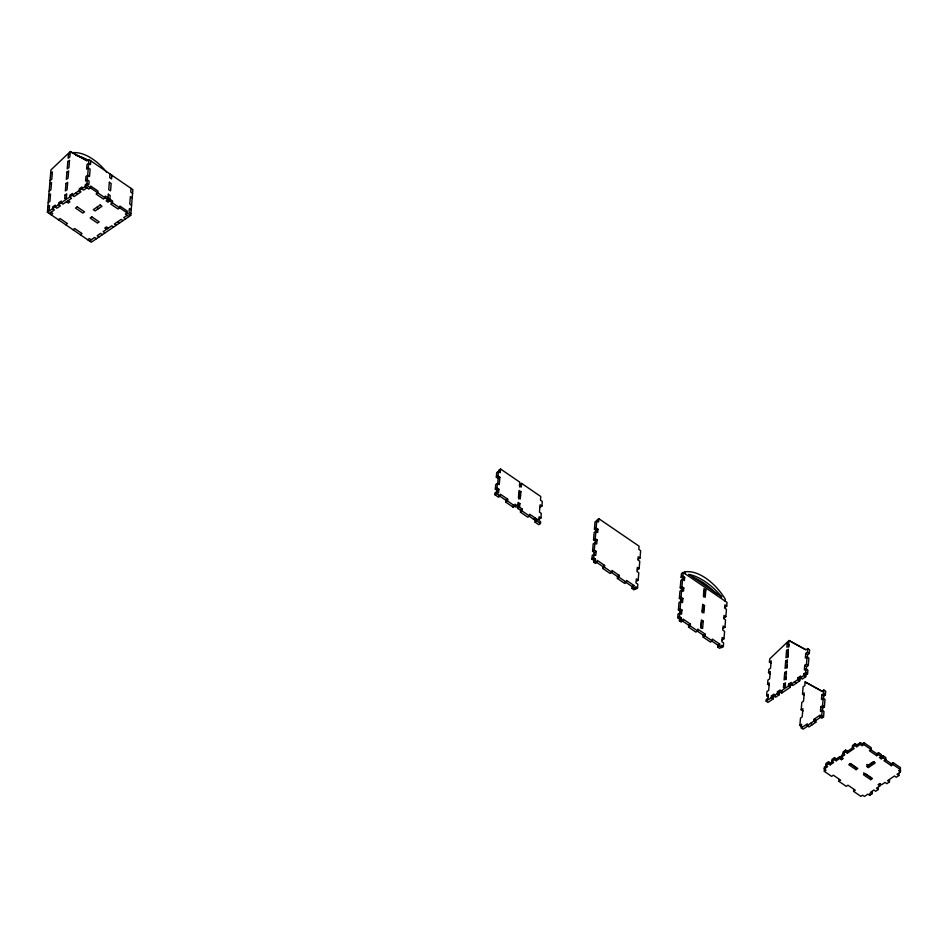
<?xml version="1.0" encoding="UTF-8"?>
<svg xmlns="http://www.w3.org/2000/svg" width="948" height="948" viewBox="0 0 948 948"><rect width="100%" height="100%" fill="white"/><g stroke="black" fill="none" stroke-linecap="round" stroke-linejoin="round"><path stroke-width="1.42" d="M47.4 212.222L50.955 169.917L70.282 151.562L87.287 160.793L89.005 159.619L132.886 189.624L130.729 215.374L91.292 242.226L47.4 212.222L86.837 185.37L89.005 159.619M90.83 160.876L90.522 164.549L88.697 163.305L86.979 164.466L86.588 169.064L88.306 167.903L90.131 169.147L89.515 176.506L87.69 175.262L85.972 176.423L85.593 181.021L87.299 179.859L89.136 181.104L88.828 184.789L86.991 183.533L85.284 184.706L85.13 186.543L88.78 189.043L90.498 187.87L90.653 186.033L97.964 191.034L97.81 192.871L96.092 194.044L103.415 199.044L105.121 197.871L105.275 196.035L108.025 197.907M110.027 173.994L109.719 177.679L111.556 178.923L111.864 175.25M131.061 188.368L130.753 192.053L132.578 193.297M514.207 505.971L516.032 507.216L517.75 506.054L515.001 504.17L514.847 506.019L513.141 507.18L505.817 502.179L507.536 501.018L507.69 499.181L500.378 494.181L500.224 496.017L498.506 497.179L494.844 494.678L494.998 492.841L496.716 491.68L498.541 492.924L498.861 489.251L497.025 487.995L497.416 483.397L499.241 484.653L499.857 477.294L498.032 476.038L498.423 471.44L500.248 472.697L500.556 469.011L519.753 482.141L519.445 485.814L521.282 487.071L521.59 483.385L540.787 496.515L540.479 500.189L542.303 501.445L541.924 506.042L540.206 507.204M496.93 492.865L497.143 490.412L495.318 489.168L495.697 484.57L497.416 483.397M497.653 484.345L498.15 478.456L496.314 477.211L496.705 472.614L498.423 471.44M494.844 494.678L496.562 493.517L496.716 491.68M498.636 472.637L498.838 470.184L500.556 469.011M505.817 502.179L505.971 500.343L507.69 499.181M513.141 507.18L513.295 505.343M517.75 506.054L518.058 502.369L519.883 503.625L519.575 507.299L517.857 508.472L520.606 510.344L520.452 512.181L527.763 517.181L529.482 516.02L529.636 514.172L536.947 519.172L536.793 521.009L535.075 522.182L538.737 524.682L540.455 523.509L540.609 521.673L538.772 520.428L539.092 516.743L540.917 517.999L539.199 519.16M517.857 508.472L518.165 504.786L519.883 503.625M518.663 498.968L519.172 492.83L520.89 491.668L519.066 490.412L518.438 497.771L520.274 499.027L520.89 491.668M519.658 487.011L519.871 484.558L521.59 483.385M520.452 512.181L522.17 511.019L522.324 509.171L519.575 507.299M535.075 522.182L535.229 520.345L536.947 519.172M540.917 517.999L541.296 513.401L539.471 512.145L540.087 504.786L541.924 506.042M635.812 589.087L637.53 587.926L635.693 586.67L635.539 588.518L633.833 589.68L631.996 588.435L633.714 587.262L633.868 585.426L626.557 580.425L626.403 582.262L624.685 583.435L617.373 578.434L619.08 577.261L619.234 575.424L611.922 570.423L611.768 572.26L610.05 573.433L602.738 568.433L604.457 567.26L604.611 565.423L597.299 560.422L597.145 562.259L595.427 563.432L593.602 562.176L593.756 560.339L591.919 559.095L592.227 555.409L593.946 554.248L595.771 555.492L596.126 551.357L594.289 550.113L594.917 542.754L596.742 543.998L597.086 539.862L595.261 538.606L595.877 531.259L597.702 532.503L597.975 529.28L596.15 528.036L596.766 520.677L598.591 521.921L598.863 518.71L639.094 546.202L638.822 549.425L640.658 550.681L640.03 558.028L638.324 559.202M594.171 555.279L594.408 552.53L592.583 551.274L593.199 543.915L594.917 542.754M595.143 543.785L595.368 541.024L593.543 539.779L594.159 532.421L595.877 531.259M596.079 532.598L596.256 530.453L594.432 529.197L595.048 521.85L596.766 520.677M591.919 559.095L593.638 557.922L593.946 554.248M596.967 522.016L597.145 519.871L598.863 518.71M593.602 562.176L595.308 561.015L595.462 559.178L593.638 557.922M602.738 568.433L602.892 566.596L604.611 565.423M617.373 578.434L617.527 576.585L619.234 575.424M631.996 588.435L632.15 586.587L633.868 585.426M633.833 589.68L633.987 587.843M637.53 587.926L637.838 584.241L636.001 582.996L636.357 578.861L638.182 580.105L636.464 581.278M638.182 580.105L638.798 572.746L636.973 571.502L637.317 567.366L639.142 568.61L637.435 569.784M639.142 568.61L639.77 561.252L637.933 560.007L638.205 556.784L640.03 558.028M721.606 647.745L723.324 646.572L721.499 645.327L721.345 647.164L719.627 648.325L717.802 647.081L719.508 645.908L719.674 644.071L712.351 639.07L712.197 640.907L710.49 642.08L703.167 637.08L704.885 635.907L705.039 634.07L697.728 629.069L697.574 630.918L695.856 632.079L688.544 627.078L690.251 625.917L690.405 624.068L683.093 619.068L682.939 620.916L681.221 622.078L679.396 620.833L679.55 618.985L677.725 617.74L678.033 614.067L679.752 612.894L681.576 614.15L681.92 610.002L680.095 608.758L680.711 601.399L682.536 602.644L682.892 598.508L681.055 597.264L681.683 589.905L683.508 591.149L683.781 587.938L681.944 586.682L682.56 579.323L684.397 580.579L684.669 577.356L682.833 576.111L683.141 572.426L727.033 602.43L726.725 606.104L725.007 607.277M679.977 613.937L680.214 611.176L678.377 609.92L678.993 602.561L680.711 601.399M680.937 602.442L681.174 599.681L679.349 598.425L679.965 591.066L681.683 589.905M681.885 591.244L682.062 589.099L680.237 587.855L680.854 580.496L682.56 579.323M684.669 577.356L682.951 578.529L681.126 577.273L681.434 573.599L683.141 572.426M677.725 617.74L679.443 616.567L679.752 612.894M679.396 620.833L681.114 619.66L681.268 617.823L679.443 616.567M684.977 573.682L685.131 571.834A43.015 24.245 55.8 0 1 725.362 599.337L725.208 601.174M688.544 627.078L688.698 625.242L690.405 624.068M701.01 628.216L701.508 622.326L703.226 621.165L701.39 619.909L700.773 627.268L702.61 628.524L703.226 621.165M702.302 612.823L702.824 606.696L704.53 605.523L702.705 604.279L702.089 611.638L703.914 612.882L704.53 605.523M703.641 596.944L704.139 591.054L705.845 589.893L704.02 588.637L703.404 595.996L705.229 597.252L705.845 589.893M703.167 637.08L703.321 635.243L705.039 634.07M717.802 647.081L717.956 645.244L719.674 644.071M723.324 646.572L723.632 642.898L721.807 641.642L722.151 637.506L723.988 638.751L722.269 639.924M723.988 638.751L724.604 631.404L722.767 630.147L723.123 626.012L724.947 627.256L723.229 628.429M724.947 627.256L725.564 619.897L723.739 618.653L724.011 615.43L725.836 616.686L724.118 617.847M725.836 616.686L726.452 609.327L724.628 608.071L724.9 604.86L726.725 606.104M774.99 695.927L773.272 697.088L773.118 698.937L767.975 702.432L766.15 701.188L766.304 699.34L768.022 698.178L768.33 694.505L766.612 695.666L768.437 696.922M766.612 695.666L766.956 691.53L768.674 690.357L769.29 682.998L767.584 684.172L769.409 685.416M767.584 684.172L767.927 680.036L769.646 678.863L770.262 671.504L768.544 672.677L770.369 673.921M768.544 672.677L768.816 669.454L770.534 668.293L771.151 660.934L769.432 662.095L771.257 663.351M769.432 662.095L769.705 658.884L789.032 640.516L806.037 649.747L807.755 648.586L809.58 649.83L809.272 653.516L807.554 654.677L807.269 658.125M766.15 701.188L771.293 697.681L771.447 695.844L774.018 694.09L773.864 695.927L775.689 697.183L779.126 694.848L779.28 693.012L780.998 691.839M773.864 695.927L777.301 693.592L777.455 691.756L780.026 690.002L779.872 691.85L781.697 693.095L790.265 687.264L790.431 685.416L792.137 684.255M781.697 693.095L781.851 691.258M783.759 683.994L783.451 687.667L785.169 686.506L785.477 682.821L783.759 683.994L785.584 685.238M784.731 672.499L784.103 679.858L785.821 678.685L786.437 671.326L784.731 672.499L786.556 673.744M785.691 661.005L785.074 668.364L786.793 667.191L787.409 659.832L785.691 661.005L787.515 662.249M786.579 650.423L785.963 657.782L787.681 656.62L788.298 649.261L786.579 650.423L788.404 651.679M787.16 643.526L786.852 647.211L788.57 646.038L788.878 642.365L787.16 643.526L788.985 644.782L788.783 647.235M786.058 679.633L786.307 676.694M787.03 668.139L787.278 665.2M787.918 657.557L788.286 653.148M779.872 691.85L788.44 686.008L788.594 684.172L791.165 682.418L791.011 684.255L792.848 685.511L799.697 680.842L799.851 679.005L801.57 677.832M791.011 684.255L797.872 679.586L798.026 677.749L800.598 675.995L800.444 677.844L802.269 679.088L805.705 676.754L805.859 674.917L807.577 673.744L807.886 670.07L806.049 668.814L804.342 669.987L804.722 665.389L806.44 664.216L807.056 656.857L808.881 658.113L808.265 665.472L806.558 666.634L806.262 670.082M800.444 677.844L803.88 675.509L804.034 673.661L805.741 672.499L806.049 668.814M807.755 648.586L807.447 652.26L805.729 653.433L805.338 658.03L807.056 656.857M801.7 726.666L799.875 725.421L800.491 718.063L802.198 716.889L802.897 708.618L801.179 709.779L803.015 711.036M801.179 709.779L801.807 702.421L803.513 701.259L804.212 692.976L802.494 694.149L804.331 695.394M802.494 694.149L803.11 686.79L804.828 685.629L805.136 681.944L822.141 691.175L823.859 690.014L825.696 691.258L825.376 694.943L823.67 696.105L823.374 699.553M807.909 725.907L803.11 729.178L801.273 727.934L801.581 724.248L799.875 725.421M820.767 717.15L815.967 720.421L815.813 722.269L808.952 726.938L807.127 725.682L807.281 723.845L801.273 727.934M807.127 725.682L813.988 721.013L814.142 719.177L820.139 715.088L819.984 716.925L821.809 718.181L823.528 717.008L823.99 711.498L822.165 710.242L820.447 711.415L820.838 706.817L822.544 705.644L823.172 698.285L824.997 699.541L824.381 706.9L822.663 708.061L822.378 711.51M823.859 690.014L823.551 693.687L821.833 694.86L821.454 699.458L823.172 698.285M819.984 716.925L821.703 715.764L822.165 710.242M872.421 791.77L872.267 793.606L869.695 795.36L867.87 794.104L864.434 796.439L862.609 795.194L860.891 796.356L853.579 791.355L855.297 790.194L847.974 785.193L846.268 786.354L838.944 781.353L840.663 780.192L833.351 775.191L831.633 776.353L824.322 771.364L826.028 770.191L824.203 768.947L824.357 767.098L826.644 765.546M824.322 771.364L824.476 769.515M824.203 768.947L827.64 766.612L825.803 765.356L825.957 763.519L828.528 761.765L830.365 763.022L830.211 764.858L828.374 763.602L828.528 761.765M830.211 764.858L833.636 762.524L831.811 761.268L831.965 759.431L834.536 757.677L836.361 758.933L836.207 760.77L834.382 759.526L834.536 757.677M839.644 758.436L839.798 756.599L841.623 757.843L841.469 759.68L839.644 758.436L836.207 760.77M838.944 781.353L839.099 779.517M841.469 759.68L843.187 758.519L841.35 757.262L841.504 755.426L843.791 753.873M841.35 757.262L844.787 754.928L842.95 753.684L843.104 751.847L845.675 750.093L847.512 751.337L847.358 753.186L845.521 751.93L845.675 750.093M847.358 753.186L854.219 748.517L852.382 747.261L852.536 745.424L855.108 743.67L856.945 744.927L856.791 746.763L854.954 745.507L855.108 743.67M853.579 791.355L853.733 789.518M856.091 769.681L857.81 768.52L850.498 763.519L848.78 764.68L856.091 769.681L856.245 767.844L850.155 763.685M860.215 744.429L860.369 742.592L862.194 743.836L862.04 745.673L860.215 744.429L856.791 746.763M862.04 745.673L863.758 744.512L863.912 742.675L871.224 747.676L871.07 749.513L869.363 750.674L876.675 755.675L878.393 754.513L878.547 752.676L881.285 754.549L881.13 756.385L879.412 757.547L881.249 758.803L882.955 757.63L883.109 755.793L885.859 757.665L885.705 759.514L883.986 760.675L891.298 765.676L893.016 764.515L893.17 762.666L900.481 767.667L900.327 769.515L898.621 770.677L900.446 771.933L897.021 774.267L898.846 775.511L896.275 777.265L894.438 776.009L887.589 780.678L889.414 781.934L886.842 783.688L885.017 782.432L881.581 784.766L879.756 783.522L878.038 784.683L879.863 785.939L876.438 788.274L878.263 789.518L875.691 791.272L873.866 790.016L870.442 792.35L872.267 793.606M868.38 767.56L875.241 762.891L873.416 761.635L866.555 766.304L868.38 767.56L868.534 765.723L874.257 761.825M870.726 779.683L872.444 778.521L865.121 773.521L863.415 774.682L870.726 779.683L870.88 777.846L863.569 772.845M869.695 795.36L869.849 793.512M876.675 755.675L876.829 753.838L878.547 752.676M878.263 789.518L878.417 787.681M881.249 758.803L881.403 756.966L883.109 755.793M879.863 785.939L880.028 784.091M889.414 781.934L889.568 780.097M891.298 765.676L891.452 763.839L893.17 762.666M898.846 775.511L899 773.675M900.446 771.933L900.6 770.084M50.682 173.14L52.401 171.967L51.785 179.326L50.066 180.499M49.794 183.711L51.512 182.549L50.896 189.908L49.178 191.069M48.834 195.205L50.54 194.044L49.924 201.403L48.206 202.564M47.862 206.7L49.58 205.538L49.272 209.212L47.554 210.385M49.225 213.478L54.368 209.97L52.543 208.726L52.697 206.877L55.268 205.135L55.114 206.972L56.939 208.216L60.376 205.882L58.551 204.638L58.705 202.801L61.276 201.047L61.122 202.884L62.947 204.14L71.527 198.298L69.69 197.054L69.844 195.205L72.415 193.463L72.261 195.3L74.098 196.544L80.947 191.875L79.122 190.631L79.277 188.794L81.848 187.04L81.694 188.877L83.519 190.121L86.955 187.787M51.062 214.722L52.768 213.561L50.943 212.305M58.373 219.723L60.091 218.561L67.403 223.55L65.685 224.723M72.996 229.724L74.714 228.551L82.026 233.552L80.319 234.725M87.631 239.726L89.349 238.552L91.174 239.808M89.456 240.97L94.599 237.474L96.435 238.718M127.186 215.291L123.75 217.625L125.586 218.881M496.314 477.211L498.032 476.038M498.15 478.456L499.857 477.294M495.318 489.168L497.025 487.995M497.143 490.412L498.861 489.251M518.864 496.515L520.582 495.342M520.606 510.344L522.324 509.171M533.404 519.089L535.122 517.928M594.432 529.197L596.15 528.036M596.256 530.453L597.975 529.28M593.543 539.779L595.261 538.606M595.368 541.024L597.086 539.862M592.583 551.274L594.289 550.113M594.408 552.53L596.126 551.357M593.756 560.339L595.462 559.178M683.413 573.007L685.131 571.834M681.126 577.273L682.833 576.111M680.237 587.855L681.944 586.682M682.062 589.099L683.781 587.938M679.349 598.425L681.055 597.264M681.174 599.681L682.892 598.508M678.377 609.92L680.095 608.758M680.214 611.176L681.92 610.002M679.55 618.985L681.268 617.823M702.515 610.37L704.222 609.209M825.803 765.356L828.374 763.602M831.811 761.268L834.382 759.526M842.95 753.684L845.521 751.93M852.382 747.261L854.954 745.507M830.365 763.022L832.652 761.457M836.361 758.933L839.798 756.599M847.512 751.337L853.224 747.451M856.945 744.927L860.369 742.592M862.194 743.836L863.912 742.675M70.282 151.562L86.683 160.722M805.433 649.688L789.032 640.516M822.757 691.767L805.136 681.944M807.447 652.26L809.272 653.516M805.729 653.433L807.554 654.677M132.199 197.895L130.362 196.651L129.746 204.01L131.582 205.254M806.44 664.216L808.265 665.472M804.722 665.389L806.558 666.634M131.191 209.852L129.366 208.607L129.058 212.281L130.883 213.537M805.741 672.499L807.577 673.744M109.85 199.163L112.599 201.035L112.445 202.872L110.726 204.045L118.038 209.046L119.756 207.873L119.91 206.036L127.222 211.037L127.068 212.873L125.361 214.047L129.011 216.547M804.034 673.661L805.859 674.917M86.837 185.37L130.729 215.374M803.88 675.509L805.705 676.754M823.551 693.687L825.376 694.943M798.026 677.749L799.851 679.005M821.833 694.86L823.67 696.105M797.872 679.586L799.697 680.842M123.015 220.623L121.178 219.379L114.329 224.048L116.154 225.292M794.448 681.92L796.273 683.176M75.698 192.965L77.523 194.21M96.72 207.339L98.556 208.584M117.753 221.714L119.578 222.958M822.544 705.644L824.381 706.9M788.594 684.172L790.431 685.416M820.838 706.817L822.663 708.061M788.44 686.008L790.265 687.264M113.582 227.046L111.746 225.802L103.178 231.632L105.003 232.888M68.09 200.632L69.915 201.888L68.209 203.05L66.372 201.806M108.321 228.136L106.496 226.88L104.778 228.053L106.603 229.298M496.562 493.517L500.224 496.017M507.536 501.018L514.847 506.019M522.17 511.019L529.482 516.02M536.793 521.009L540.455 523.509M595.308 561.015L597.145 562.259M604.457 567.26L611.768 572.26M619.08 577.261L626.403 582.262M633.714 587.262L635.539 588.518M681.114 619.66L682.939 620.916M690.251 625.917L697.574 630.918M704.885 635.907L712.197 640.907M719.508 645.908L721.345 647.164M821.703 715.764L823.528 717.008M863.758 744.512L871.07 749.513M878.393 754.513L881.13 756.385M882.955 757.63L885.705 759.514M893.016 764.515L900.327 769.515M498.66 495.342L505.971 500.343M529.02 516.091L535.229 520.345M595.581 561.595L602.892 566.596M611.424 572.426L617.527 576.585M624.839 581.586L632.15 586.587M682.596 621.07L688.698 625.242M697.23 631.072L703.321 635.243M711.853 641.073L717.956 645.244M870.726 749.667L876.829 753.838M885.361 759.668L891.452 763.839M777.455 691.756L779.28 693.012M777.301 693.592L779.126 694.848M814.142 719.177L815.967 720.421M102.431 234.63L100.607 233.386L97.17 235.72L99.007 236.964M813.988 721.013L815.813 722.269M771.447 695.844L773.272 697.088M810.552 723.348L812.377 724.604M771.293 697.681L773.118 698.937M866.709 764.467L868.534 765.723M692.526 577.095A53.372 30.087 55.8 0 1 716.617 594.183M72.107 152.806A43.015 24.245 55.8 0 1 106.603 172.145M75.769 155.306A53.372 30.087 55.8 0 1 88.745 160.485M65.009 195.027L64.701 198.713L66.419 197.54L66.727 193.866L65.009 195.027M65.981 183.533L65.365 190.892L67.071 189.73L67.687 182.372L65.981 183.533M66.941 172.038L66.324 179.397L68.043 178.236L68.659 170.877L66.941 172.038M67.829 161.468L67.213 168.827L68.931 167.654L69.548 160.295L67.829 161.468M68.41 154.571L68.102 158.245L69.82 157.072L70.128 153.398L68.41 154.571M108.333 194.233L107.871 199.755L106.152 200.917L107.989 202.173L109.695 201L110.158 195.478L108.333 194.233M109.34 182.277L108.724 189.636L110.549 190.88L111.165 183.521L109.34 182.277M77.238 206.877L75.52 208.05L82.832 213.051L84.55 211.878L77.238 206.877M100.156 205.005L93.295 209.674L95.12 210.918L101.981 206.249L100.156 205.005M91.861 216.879L90.155 218.052L97.466 223.053L99.173 221.879L91.861 216.879M721.701 596.837L688.781 574.334A53.372 30.087 55.8 0 1 721.701 596.837"/></g></svg>
